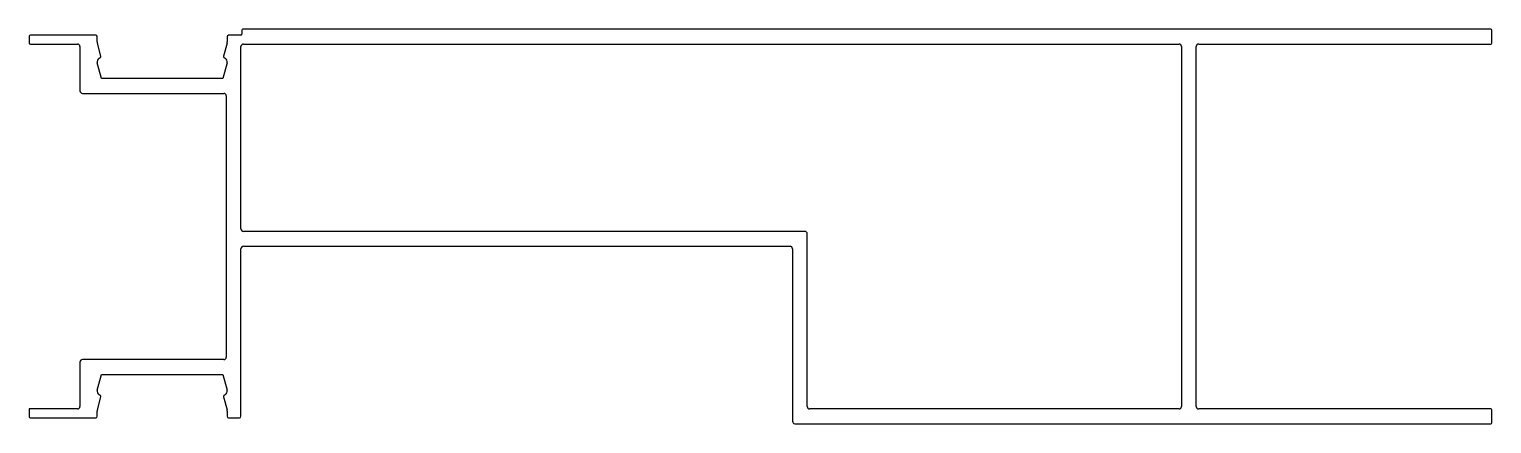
# Model space of a CAD drawing. Extents: x 1764 to 2061, y 1970 to 2050.
import ezdxf

# ---------------------------------------------------------------- set-up
doc = ezdxf.new("R2010")
doc.units = 0
doc.layers.get('0').update_dxf_attribs({"linetype": 'CONTINUOUS'})

msp = doc.modelspace()

# ---------------------------------------------------------------- linework, layer by layer
for p, q in [((1807.35, 2050.09), (1807.35, 2049.28)), ((2060.95, 2050.29), (1807.55, 2050.29)), ((2061.15, 2047.49), (2061.15, 2050.09)), ((1764.15, 2048.88), (1764.15, 2047.54)), ((1777.65, 2049.08), (1764.35, 2049.08)), ((1764.4, 2047.29), (1773.95, 2047.29)), ((1774.45, 2046.79), (1774.45, 2037.79)), ((1777.95, 2047.75), (1777.95, 2048.78)), ((1778.71, 2044.82), (1777.99, 2047.49)), ((1804.32, 2047.49), (1803.6, 2044.82)), ((1804.35, 2048.78), (1804.35, 2047.75)), ((1807.15, 2049.08), (1804.65, 2049.08)), ((1807.15, 2009.79), (1807.15, 2046.79)), ((1807.65, 2047.29), (1997.65, 2047.29)), ((1998.15, 2046.79), (1998.15, 1973.79)), ((2001.15, 1973.79), (2001.15, 2046.79)), ((2001.65, 2047.29), (2060.95, 2047.29)), ((1778.84, 2040.29), (1777.98, 2043.49)), ((1778.36, 2044.4), (1778.59, 2044.54)), ((1804.33, 2043.49), (1803.47, 2040.29)), ((1803.72, 2044.54), (1803.95, 2044.4)), ((1803.47, 2040.29), (1778.84, 2040.29)), ((1774.95, 2037.29), (1803.65, 2037.29)), ((1804.15, 2036.79), (1804.15, 1983.79)), ((1921.65, 2009.29), (1807.65, 2009.29)), ((1922.15, 1973.79), (1922.15, 2008.79)), ((1807.15, 1971.79), (1807.15, 2005.79)), ((1807.65, 2006.29), (1918.65, 2006.29)), ((1919.15, 2005.79), (1919.15, 1970.79)), ((1774.45, 1982.79), (1774.45, 1973.79)), ((1803.65, 1983.29), (1774.95, 1983.29)), ((1777.98, 1977.08), (1778.84, 1980.29)), ((1778.84, 1980.29), (1803.47, 1980.29)), ((1803.47, 1980.29), (1804.33, 1977.08)), ((1777.99, 1973.09), (1778.71, 1975.76)), ((1778.59, 1976.04), (1778.36, 1976.17)), ((1803.6, 1975.76), (1804.32, 1973.09)), ((1803.95, 1976.17), (1803.72, 1976.04)), ((1773.95, 1973.29), (1764.15, 1973.29)), ((1764.15, 1973.29), (1764.15, 1971.69)), ((1777.95, 1971.79), (1777.95, 1972.83)), ((1804.35, 1972.83), (1804.35, 1971.79)), ((1997.65, 1973.29), (1922.65, 1973.29)), ((2060.95, 1973.29), (2001.65, 1973.29)), ((2061.15, 1970.49), (2061.15, 1973.09)), ((1764.35, 1971.49), (1777.65, 1971.49)), ((1804.65, 1971.49), (1806.85, 1971.49)), ((1919.65, 1970.29), (2060.95, 1970.29))]:
    msp.add_line(p, q)
for centre, radius, start, end in [((1807.55, 2050.09), 0.2, 90, 180), ((2060.95, 2050.09), 0.2, 0, 90), ((1764.35, 2048.88), 0.2, 90, 180), ((1764.4, 2047.54), 0.25, 180, 270), ((1773.95, 2046.79), 0.5, 0, 90), ((1777.65, 2048.78), 0.3, 0, 90), ((1778.95, 2047.75), 1, 180, 195.0008), ((1803.35, 2047.75), 1, 344.9992, 0), ((1804.65, 2048.78), 0.3, 90, 180), ((1807.15, 2049.28), 0.2, 270, 0), ((1807.65, 2046.79), 0.5, 90, 180), ((1997.65, 2046.79), 0.5, 0, 90), ((2001.65, 2046.79), 0.5, 90, 180), ((2060.95, 2047.49), 0.2, 270, 360), ((1778.75, 2043.71), 0.8, 119.9542, 195.558), ((1778.46, 2044.75), 0.25, 300.0021, 15.0008), ((1803.85, 2044.75), 0.25, 164.9992, 239.9979), ((1803.55, 2043.71), 0.8, 344.442, 60.0458), ((1774.95, 2037.79), 0.5, 180, 270.0021), ((1803.65, 2036.79), 0.5, 0, 90.0017), ((1807.65, 2009.79), 0.5, 180, 270), ((1921.65, 2008.79), 0.5, 0, 90), ((1807.65, 2005.79), 0.5, 90, 180), ((1918.65, 2005.79), 0.5, 0, 90), ((1774.95, 1982.79), 0.5, 90.0001, 180), ((1803.65, 1983.79), 0.5, 270.0001, 0), ((1778.75, 1976.87), 0.8, 164.442, 240.0458), ((1778.46, 1975.82), 0.25, 344.9992, 59.9979), ((1803.85, 1975.82), 0.25, 120.0021, 195.0008), ((1803.55, 1976.87), 0.8, 299.9542, 15.558), ((1773.95, 1973.79), 0.5, 270, 360), ((1778.95, 1972.83), 1, 164.9992, 180), ((1803.35, 1972.83), 1, 0, 15.0008), ((1922.65, 1973.79), 0.5, 180, 270), ((1997.65, 1973.79), 0.5, 270, 360), ((2001.65, 1973.79), 0.5, 180, 270), ((2060.95, 1973.09), 0.2, 0, 90), ((1764.35, 1971.69), 0.2, 180, 270), ((1777.65, 1971.79), 0.3, 270, 360), ((1804.65, 1971.79), 0.3, 180, 270), ((1806.85, 1971.79), 0.3, 270, 0), ((1919.65, 1970.79), 0.5, 180, 270), ((2060.95, 1970.49), 0.2, 270, 360)]:
    msp.add_arc(centre, radius, start, end)

doc.saveas('drawing.dxf')
